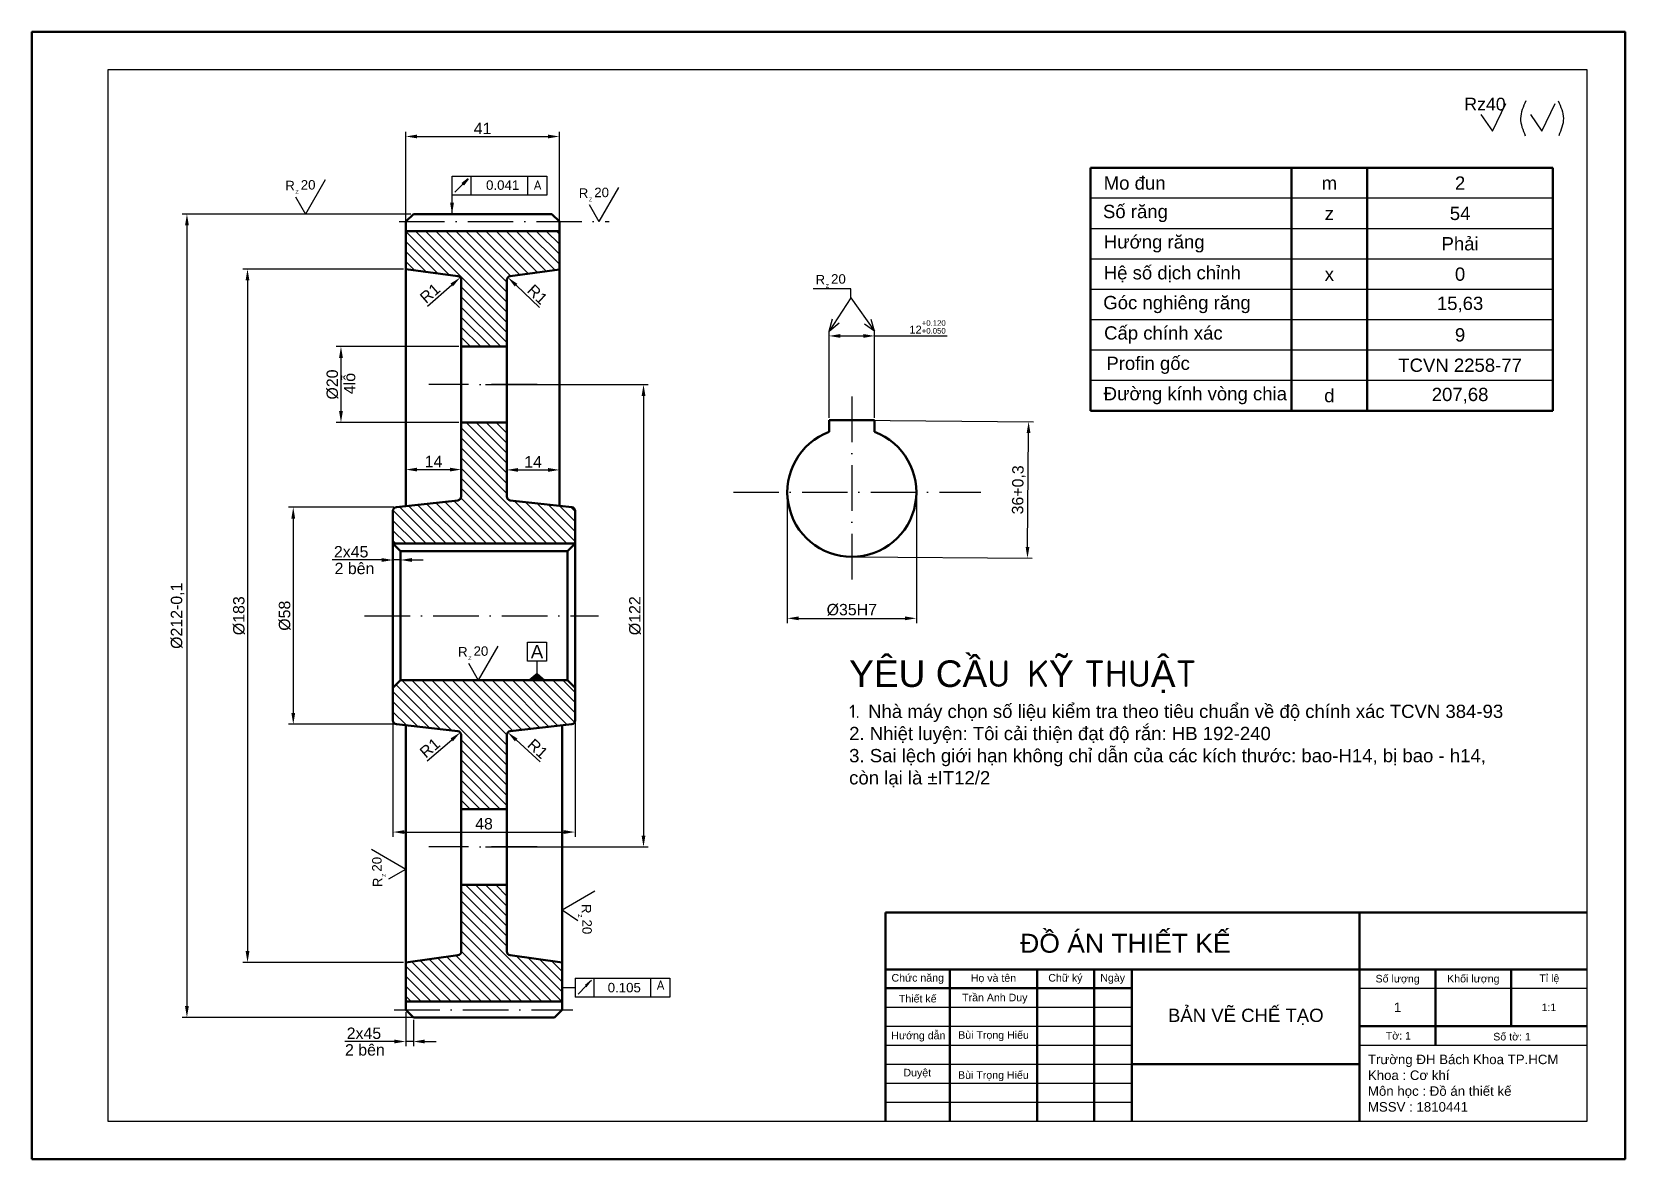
# Model space of a CAD drawing. Header units: inches. Extents: x -2446 to 6128, y -345 to 2058.
# Drawn here: x -2107.4 to -1687.4, y 1761.4 to 2058.4 of the extents above; entities that cross this region are included whole.
import ezdxf

# ---------------------------------------------------------------- set-up
doc = ezdxf.new("R2010")
doc.units = ezdxf.units.IN
doc.header["$MEASUREMENT"] = 0
doc.linetypes.add('ACAD_ISO10W100', pattern=[18, 12, -3, 0, -3])
for name, color, linetype, lineweight in [('1_NETDAM', 7, 'Continuous', 50), ('2_DUONGTAM', 10, 'ACAD_ISO10W100', 25), ('7_DUONGVATLIEU', 130, 'Continuous', 25), ('8_NETMANH', 192, 'Continuous', 25), ('9_DUONGCHUTHICH', 152, 'Continuous', 25), ('manh', 2, 'Continuous', 25), ('Net Dam', 3, 'Continuous', 50), ('Net Nhat', 2, 'Continuous', 25), ('netmanh', 5, 'Continuous', 25)]:
    doc.layers.add(name, color=color, linetype=linetype, lineweight=lineweight)
doc.styles.add('khai', font='times.ttf', dxfattribs={"height": 3.5})
doc.styles.get("Standard").update_dxf_attribs({"font": 'arial.ttf'})
doc.dimstyles.new('ISO-25', dxfattribs={"dimtxt": 3, "dimasz": 3, "dimexe": 1.25, "dimexo": 0.625, "dimtad": 1, "dimtxsty": 'Standard', "dimcen": 6, "dimadec": 0, "dimazin": 0, "dimtfac": 1, "dimtmove": 0, "dimatfit": 3, "dimfxl": 1, "dimarcsym": 0})

# ---------------------------------------------------------------- blocks, each defined once
blk = doc.blocks.new('*D16')
at = {"layer": '9_DUONGCHUTHICH', "color": 0, "lineweight": -2, "transparency": 16777216}
for p, q in [((-2007.42, 2010.39), (-2067.73, 2010.39)), ((-2066.48, 2007.39), (-2066.48, 1801.7)), ((-2006.42, 1798.7), (-2067.73, 1798.7))]:
    blk.add_line(p, q, dxfattribs=at)
at = {"layer": '9_DUONGCHUTHICH', "color": 0, "transparency": 16777216}
for points in [[(-2066.98, 2007.39), (-2065.98, 2007.39), (-2066.48, 2010.39)], [(-2066.98, 1801.7), (-2065.98, 1801.7), (-2066.48, 1798.7)]]:
    blk.add_solid(points, dxfattribs=at)
at = {"layer": 'Defpoints', "color": 0, "transparency": 16777216}
for p in [(-2006.79, 2010.39), (-2066.48, 1798.7), (-2005.79, 1798.7)]:
    blk.add_point(p, dxfattribs=at)
at = {"layer": '9_DUONGCHUTHICH', "color": 0, "transparency": 16777216, "insert": (-2068.95, 1904.55), "char_height": 3, "attachment_point": 5, "rotation": 90}
blk.add_mtext('%%C212-0,1', dxfattribs=at)
blk = doc.blocks.new('*D17')
at = {"layer": '9_DUONGCHUTHICH', "color": 0, "lineweight": -2, "transparency": 16777216}
for p, q in [((-2009.42, 1995.89), (-2051.76, 1995.89)), ((-2050.51, 1992.89), (-2050.51, 1816.2)), ((-2009.42, 1813.2), (-2051.76, 1813.2))]:
    blk.add_line(p, q, dxfattribs=at)
at = {"layer": '9_DUONGCHUTHICH', "color": 0, "transparency": 16777216}
for points in [[(-2051.01, 1992.89), (-2050.01, 1992.89), (-2050.51, 1995.89)], [(-2051.01, 1816.2), (-2050.01, 1816.2), (-2050.51, 1813.2)]]:
    blk.add_solid(points, dxfattribs=at)
at = {"layer": 'Defpoints', "color": 0, "transparency": 16777216}
for p in [(-2008.79, 1995.89), (-2050.51, 1813.2), (-2008.79, 1813.2)]:
    blk.add_point(p, dxfattribs=at)
at = {"layer": '9_DUONGCHUTHICH', "color": 0, "transparency": 16777216, "insert": (-2052.75, 1904.55), "char_height": 3, "attachment_point": 5, "rotation": 90}
blk.add_mtext('%%C183', dxfattribs=at)
blk = doc.blocks.new('*D18')
at = {"layer": '9_DUONGCHUTHICH', "color": 0, "lineweight": -2, "transparency": 16777216}
for p, q in [((-2011.9, 1933.14), (-2039.7, 1933.14)), ((-2038.45, 1930.14), (-2038.45, 1878.95)), ((-2011.9, 1875.95), (-2039.7, 1875.95))]:
    blk.add_line(p, q, dxfattribs=at)
at = {"layer": '9_DUONGCHUTHICH', "color": 0, "transparency": 16777216}
for points in [[(-2038.95, 1930.14), (-2037.95, 1930.14), (-2038.45, 1933.14)], [(-2038.95, 1878.95), (-2037.95, 1878.95), (-2038.45, 1875.95)]]:
    blk.add_solid(points, dxfattribs=at)
at = {"layer": 'Defpoints', "color": 0, "transparency": 16777216}
for p in [(-2011.28, 1933.14), (-2038.45, 1875.95), (-2011.28, 1875.95)]:
    blk.add_point(p, dxfattribs=at)
at = {"layer": '9_DUONGCHUTHICH', "color": 0, "transparency": 16777216, "insert": (-2040.7, 1904.55), "char_height": 3, "attachment_point": 5, "rotation": 90}
blk.add_mtext('%%C58', dxfattribs=at)
blk = doc.blocks.new('*D19')
at = {"layer": '9_DUONGCHUTHICH', "color": 0, "lineweight": -2, "transparency": 16777216}
for p, q in [((-1994.79, 1975.47), (-2027.12, 1975.47)), ((-2025.87, 1972.47), (-2025.87, 1958.47)), ((-1994.79, 1955.47), (-2027.12, 1955.47))]:
    blk.add_line(p, q, dxfattribs=at)
at = {"layer": '9_DUONGCHUTHICH', "color": 0, "transparency": 16777216}
for points in [[(-2026.37, 1972.47), (-2025.37, 1972.47), (-2025.87, 1975.47)], [(-2026.37, 1958.47), (-2025.37, 1958.47), (-2025.87, 1955.47)]]:
    blk.add_solid(points, dxfattribs=at)
at = {"layer": 'Defpoints', "color": 0, "transparency": 16777216}
for p in [(-1994.17, 1975.47), (-2025.87, 1955.47), (-1994.17, 1955.47)]:
    blk.add_point(p, dxfattribs=at)
at = {"layer": '9_DUONGCHUTHICH', "color": 0, "transparency": 16777216, "insert": (-2028.11, 1965.47), "char_height": 3, "attachment_point": 5, "rotation": 90}
blk.add_mtext('%%C20', dxfattribs=at)
blk = doc.blocks.new('*D20')
at = {"layer": '9_DUONGCHUTHICH', "color": 0, "lineweight": -2, "transparency": 16777216}
for p, q in [((-1987.8, 1965.47), (-1944.87, 1965.47)), ((-1946.12, 1962.47), (-1946.12, 1846.63)), ((-1987.8, 1843.63), (-1944.87, 1843.63))]:
    blk.add_line(p, q, dxfattribs=at)
at = {"layer": '9_DUONGCHUTHICH', "color": 0, "transparency": 16777216}
for points in [[(-1946.62, 1962.47), (-1945.62, 1962.47), (-1946.12, 1965.47)], [(-1946.62, 1846.63), (-1945.62, 1846.63), (-1946.12, 1843.63)]]:
    blk.add_solid(points, dxfattribs=at)
at = {"layer": 'Defpoints', "color": 0, "transparency": 16777216}
for p in [(-1988.43, 1965.47), (-1988.43, 1843.63), (-1946.12, 1843.63)]:
    blk.add_point(p, dxfattribs=at)
at = {"layer": '9_DUONGCHUTHICH', "color": 0, "transparency": 16777216, "insert": (-1948.36, 1904.55), "char_height": 3, "attachment_point": 5, "rotation": 90}
blk.add_mtext('%%C122', dxfattribs=at)
blk = doc.blocks.new('*D14')
at = {"layer": '9_DUONGCHUTHICH', "color": 0, "lineweight": -2, "transparency": 16777216}
for p, q in [((-2012.17, 1918.37), (-2012.17, 1920.49)), ((-2010.17, 1918.37), (-2010.17, 1920.49)), ((-2015.17, 1919.24), (-2028.22, 1919.24)), ((-2010.17, 1919.24), (-2012.17, 1919.24)), ((-2007.17, 1919.24), (-2004.17, 1919.24))]:
    blk.add_line(p, q, dxfattribs=at)
at = {"layer": '9_DUONGCHUTHICH', "color": 0, "transparency": 16777216}
for points in [[(-2015.17, 1919.74), (-2015.17, 1918.74), (-2012.17, 1919.24)], [(-2007.17, 1919.74), (-2007.17, 1918.74), (-2010.17, 1919.24)]]:
    blk.add_solid(points, dxfattribs=at)
at = {"layer": 'Defpoints', "color": 0, "transparency": 16777216}
for p in [(-2012.17, 1919.24), (-2012.17, 1917.74), (-2010.17, 1917.74)]:
    blk.add_point(p, dxfattribs=at)
at = {"layer": '9_DUONGCHUTHICH', "color": 0, "transparency": 16777216, "insert": (-2023.19, 1921.39), "char_height": 3, "width": 1.987, "attachment_point": 5}
blk.add_mtext('2x45', dxfattribs=at)
blk = doc.blocks.new('*D15')
at = {"layer": '9_DUONGCHUTHICH', "color": 0, "lineweight": -2, "transparency": 16777216}
for p, q in [((-2008.79, 2001.97), (-2008.79, 2032.07)), ((-2005.79, 2030.82), (-1971.29, 2030.82)), ((-1968.29, 2001.97), (-1968.29, 2032.07))]:
    blk.add_line(p, q, dxfattribs=at)
at = {"layer": '9_DUONGCHUTHICH', "color": 0, "transparency": 16777216}
for points in [[(-2005.79, 2031.32), (-2005.79, 2030.32), (-2008.79, 2030.82)], [(-1971.29, 2031.32), (-1971.29, 2030.32), (-1968.29, 2030.82)]]:
    blk.add_solid(points, dxfattribs=at)
at = {"layer": 'Defpoints', "color": 0, "transparency": 16777216}
for p in [(-1968.29, 2030.82), (-2008.79, 2001.35), (-1968.29, 2001.35)]:
    blk.add_point(p, dxfattribs=at)
at = {"layer": '9_DUONGCHUTHICH', "color": 0, "transparency": 16777216, "insert": (-1988.54, 2032.95), "char_height": 3, "attachment_point": 5}
blk.add_mtext('41', dxfattribs=at)
blk = doc.blocks.new('*D21')
at = {"layer": '9_DUONGCHUTHICH', "color": 0, "lineweight": -2, "transparency": 16777216}
for p, q in [((-2012.17, 1876.32), (-2012.17, 1846.31)), ((-1964.17, 1876.32), (-1964.17, 1846.31)), ((-2009.17, 1847.56), (-1967.17, 1847.56))]:
    blk.add_line(p, q, dxfattribs=at)
at = {"layer": '9_DUONGCHUTHICH', "color": 0, "transparency": 16777216}
for points in [[(-2009.17, 1848.06), (-2009.17, 1847.06), (-2012.17, 1847.56)], [(-1967.17, 1848.06), (-1967.17, 1847.06), (-1964.17, 1847.56)]]:
    blk.add_solid(points, dxfattribs=at)
at = {"layer": 'Defpoints', "color": 0, "transparency": 16777216}
for p in [(-2012.17, 1876.94), (-1964.17, 1876.94), (-1964.17, 1847.56)]:
    blk.add_point(p, dxfattribs=at)
at = {"layer": '9_DUONGCHUTHICH', "color": 0, "transparency": 16777216, "insert": (-1988.17, 1849.72), "char_height": 3, "attachment_point": 5}
blk.add_mtext('48', dxfattribs=at)
blk = doc.blocks.new('*D22')
at = {"layer": '9_DUONGCHUTHICH', "color": 0, "lineweight": -2, "transparency": 16777216}
for p, q in [((-2008.79, 1940.81), (-2008.79, 1944.31)), ((-2005.79, 1943.06), (-1997.17, 1943.06)), ((-1994.17, 1940.81), (-1994.17, 1944.31))]:
    blk.add_line(p, q, dxfattribs=at)
at = {"layer": '9_DUONGCHUTHICH', "color": 0, "transparency": 16777216}
for points in [[(-2005.79, 1943.56), (-2005.79, 1942.56), (-2008.79, 1943.06)], [(-1997.17, 1943.56), (-1997.17, 1942.56), (-1994.17, 1943.06)]]:
    blk.add_solid(points, dxfattribs=at)
at = {"layer": 'Defpoints', "color": 0, "transparency": 16777216}
for p in [(-1994.17, 1943.06), (-2008.79, 1940.18), (-1994.17, 1940.18)]:
    blk.add_point(p, dxfattribs=at)
at = {"layer": '9_DUONGCHUTHICH', "color": 0, "transparency": 16777216, "insert": (-2001.48, 1945.19), "char_height": 3, "attachment_point": 5}
blk.add_mtext('14', dxfattribs=at)
blk = doc.blocks.new('*D23')
at = {"layer": '9_DUONGCHUTHICH', "color": 0, "lineweight": -2, "transparency": 16777216}
for p, q in [((-1982.17, 1943.59), (-1982.17, 1944.22)), ((-1979.17, 1942.97), (-1971.29, 1942.97)), ((-1968.29, 1943.59), (-1968.29, 1944.22))]:
    blk.add_line(p, q, dxfattribs=at)
at = {"layer": '9_DUONGCHUTHICH', "color": 0, "transparency": 16777216}
for points in [[(-1979.17, 1943.47), (-1979.17, 1942.47), (-1982.17, 1942.97)], [(-1971.29, 1943.47), (-1971.29, 1942.47), (-1968.29, 1942.97)]]:
    blk.add_solid(points, dxfattribs=at)
at = {"layer": 'Defpoints', "color": 0, "transparency": 16777216}
for p in [(-1982.17, 1942.97), (-1968.29, 1942.97), (-1968.29, 1942.97)]:
    blk.add_point(p, dxfattribs=at)
at = {"layer": '9_DUONGCHUTHICH', "color": 0, "transparency": 16777216, "insert": (-1975.23, 1945.1), "char_height": 3, "attachment_point": 5}
blk.add_mtext('14', dxfattribs=at)
blk = doc.blocks.new('*D24')
at = {"layer": '9_DUONGCHUTHICH', "color": 0, "lineweight": -2, "transparency": 16777216}
for p, q in [((-1897.21, 1956.71), (-1897.21, 1979.52)), ((-1894.21, 1978.27), (-1888.21, 1978.27)), ((-1885.21, 1956.71), (-1885.21, 1979.52)), ((-1885.21, 1978.27), (-1866.09, 1978.27))]:
    blk.add_line(p, q, dxfattribs=at)
at = {"layer": '9_DUONGCHUTHICH', "color": 0, "transparency": 16777216}
for points in [[(-1894.21, 1978.77), (-1894.21, 1977.77), (-1897.21, 1978.27)], [(-1888.21, 1978.77), (-1888.21, 1977.77), (-1885.21, 1978.27)]]:
    blk.add_solid(points, dxfattribs=at)
at = {"layer": 'Defpoints', "color": 0, "transparency": 16777216}
for p in [(-1885.21, 1978.27), (-1897.21, 1956.09), (-1885.21, 1956.09)]:
    blk.add_point(p, dxfattribs=at)
at = {"layer": '9_DUONGCHUTHICH', "color": 0, "transparency": 16777216, "insert": (-1871.25, 1980.64), "char_height": 3, "width": 3, "attachment_point": 5}
blk.add_mtext('{\\H0.7x;12\\H0.7x;\\S+0.120^ +0.050;}', dxfattribs=at)
blk = doc.blocks.new('*D25')
at = {"layer": '9_DUONGCHUTHICH', "color": 0, "lineweight": -2, "transparency": 16777216}
for p, q in [((-1908.21, 1936.46), (-1908.21, 1902.61)), ((-1874.2, 1936.46), (-1874.2, 1902.61)), ((-1905.21, 1903.86), (-1877.2, 1903.86))]:
    blk.add_line(p, q, dxfattribs=at)
at = {"layer": '9_DUONGCHUTHICH', "color": 0, "transparency": 16777216}
for points in [[(-1905.21, 1904.36), (-1905.21, 1903.36), (-1908.21, 1903.86)], [(-1877.2, 1904.36), (-1877.2, 1903.36), (-1874.2, 1903.86)]]:
    blk.add_solid(points, dxfattribs=at)
at = {"layer": 'Defpoints', "color": 0, "transparency": 16777216}
for p in [(-1908.21, 1937.09), (-1874.2, 1937.09), (-1874.2, 1903.86)]:
    blk.add_point(p, dxfattribs=at)
at = {"layer": '9_DUONGCHUTHICH', "color": 0, "transparency": 16777216, "insert": (-1891.21, 1906.11), "char_height": 3, "attachment_point": 5}
blk.add_mtext('%%C35H7', dxfattribs=at)
blk = doc.blocks.new('*D26')
at = {"layer": '9_DUONGCHUTHICH', "color": 0, "lineweight": -2, "transparency": 16777216}
for p, q in [((-1890.58, 1956.08), (-1843.35, 1955.68)), ((-1844.89, 1922.69), (-1844.63, 1952.69)), ((-1890.89, 1920.08), (-1843.66, 1919.68))]:
    blk.add_line(p, q, dxfattribs=at)
at = {"layer": '9_DUONGCHUTHICH', "color": 0, "transparency": 16777216}
for points in [[(-1845.13, 1952.69), (-1844.13, 1952.68), (-1844.6, 1955.69)], [(-1845.39, 1922.69), (-1844.39, 1922.68), (-1844.91, 1919.69)]]:
    blk.add_solid(points, dxfattribs=at)
at = {"layer": 'Defpoints', "color": 0, "transparency": 16777216}
for p in [(-1891.21, 1956.09), (-1844.6, 1955.69), (-1891.51, 1920.09)]:
    blk.add_point(p, dxfattribs=at)
at = {"layer": '9_DUONGCHUTHICH', "color": 0, "transparency": 16777216, "insert": (-1847.19, 1937.71), "char_height": 3, "attachment_point": 5, "rotation": 89.5088}
blk.add_mtext('36+0,3', dxfattribs=at)
blk = doc.blocks.new('*D27')
at = {"layer": '9_DUONGCHUTHICH', "color": 0, "lineweight": -2, "transparency": 16777216}
blk.add_line((-1973.56, 1985.77), (-1979.72, 1991.64), dxfattribs=at)
at = {"layer": '9_DUONGCHUTHICH', "color": 0, "transparency": 16777216}
blk.add_solid([(-1979.38, 1992), (-1980.07, 1991.28), (-1981.89, 1993.71)], dxfattribs=at)
at = {"layer": 'Defpoints', "color": 0, "transparency": 16777216}
for p in [(-1981.89, 1993.71), (-1981.17, 1993.02)]:
    blk.add_point(p, dxfattribs=at)
at = {"layer": '9_DUONGCHUTHICH', "color": 0, "transparency": 16777216, "insert": (-1974.08, 1989.21), "char_height": 3, "attachment_point": 5, "rotation": 316.3666}
blk.add_mtext('R1', dxfattribs=at)
blk = doc.blocks.new('*D28')
at = {"layer": '9_DUONGCHUTHICH', "color": 0, "lineweight": -2, "transparency": 16777216}
blk.add_line((-2003.09, 1986.11), (-1996.68, 1991.7), dxfattribs=at)
at = {"layer": '9_DUONGCHUTHICH', "color": 0, "transparency": 16777216}
blk.add_solid([(-1997, 1992.08), (-1996.35, 1991.33), (-1994.41, 1993.68)], dxfattribs=at)
at = {"layer": 'Defpoints', "color": 0, "transparency": 16777216}
for p in [(-1995.17, 1993.02), (-1994.41, 1993.68)]:
    blk.add_point(p, dxfattribs=at)
at = {"layer": '9_DUONGCHUTHICH', "color": 0, "transparency": 16777216, "insert": (-2002.41, 1989.53), "char_height": 3, "attachment_point": 5, "rotation": 41.0766}
blk.add_mtext('R1', dxfattribs=at)
blk = doc.blocks.new('*D29')
at = {"layer": '9_DUONGCHUTHICH', "color": 0, "lineweight": -2, "transparency": 16777216}
for p, q in [((-2008.79, 1800.08), (-2008.79, 1791.12)), ((-2006.79, 1798.08), (-2006.79, 1791.12)), ((-2011.79, 1792.37), (-2024.84, 1792.37)), ((-2006.79, 1792.37), (-2008.79, 1792.37)), ((-2003.79, 1792.37), (-2000.79, 1792.37))]:
    blk.add_line(p, q, dxfattribs=at)
at = {"layer": '9_DUONGCHUTHICH', "color": 0, "transparency": 16777216}
for points in [[(-2011.79, 1792.87), (-2011.79, 1791.87), (-2008.79, 1792.37)], [(-2003.79, 1792.87), (-2003.79, 1791.87), (-2006.79, 1792.37)]]:
    blk.add_solid(points, dxfattribs=at)
at = {"layer": 'Defpoints', "color": 0, "transparency": 16777216}
for p in [(-2008.79, 1800.7), (-2006.79, 1798.7), (-2006.79, 1792.37)]:
    blk.add_point(p, dxfattribs=at)
at = {"layer": '9_DUONGCHUTHICH', "color": 0, "transparency": 16777216, "insert": (-2019.82, 1794.53), "char_height": 3, "attachment_point": 5}
blk.add_mtext('2x45', dxfattribs=at)
blk = doc.blocks.new('*D30')
at = {"layer": '9_DUONGCHUTHICH', "color": 0, "lineweight": -2, "transparency": 16777216}
blk.add_line((-1973.38, 1866.09), (-1979.69, 1871.81), dxfattribs=at)
at = {"layer": '9_DUONGCHUTHICH', "color": 0, "transparency": 16777216}
blk.add_solid([(-1979.35, 1872.18), (-1980.02, 1871.44), (-1981.91, 1873.82)], dxfattribs=at)
at = {"layer": 'Defpoints', "color": 0, "transparency": 16777216}
for p in [(-1981.91, 1873.82), (-1981.17, 1873.15)]:
    blk.add_point(p, dxfattribs=at)
at = {"layer": '9_DUONGCHUTHICH', "color": 0, "transparency": 16777216, "insert": (-1973.99, 1869.52), "char_height": 3, "attachment_point": 5, "rotation": 317.8113}
blk.add_mtext('R1', dxfattribs=at)
blk = doc.blocks.new('*D31')
at = {"layer": '9_DUONGCHUTHICH', "color": 0, "lineweight": -2, "transparency": 16777216}
blk.add_line((-2003.16, 1866.33), (-1996.69, 1871.85), dxfattribs=at)
at = {"layer": '9_DUONGCHUTHICH', "color": 0, "transparency": 16777216}
blk.add_solid([(-1997.01, 1872.23), (-1996.36, 1871.47), (-1994.41, 1873.8)], dxfattribs=at)
at = {"layer": 'Defpoints', "color": 0, "transparency": 16777216}
for p in [(-1994.41, 1873.8), (-1995.17, 1873.15)]:
    blk.add_point(p, dxfattribs=at)
at = {"layer": '9_DUONGCHUTHICH', "color": 0, "transparency": 16777216, "insert": (-2002.45, 1869.74), "char_height": 3, "attachment_point": 5, "rotation": 40.4826}
blk.add_mtext('R1', dxfattribs=at)

msp = doc.modelspace()

# ---------------------------------------------------------------- hatches: boundary and pattern name
at = {"layer": '7_DUONGVATLIEU'}
h = msp.add_hatch(dxfattribs=at)
h.set_pattern_fill('ANSI31', color=256, scale=15, angle=90)
h.set_pattern_definition([(135, (-6304.6957, 998.4212), (-1.3258252, -1.3258252), [])])
h.paths.add_polyline_path([(-1982.168, 1993.019, -0.3749443), (-1981.303, 1994.009), (-1968.293, 1995.789), (-1968.293, 2005.891), (-2008.793, 2005.891), (-2008.793, 1995.891), (-1995.032, 1994.009, -0.3749443), (-1994.168, 1993.019), (-1994.168, 1975.466), (-1982.168, 1975.466)])
h.paths.add_polyline_path([(-1982.168, 1955.466), (-1994.168, 1955.466), (-1994.168, 1935.941, -0.3821619), (-1995.057, 1934.947), (-2011.278, 1933.145, 0.3821619), (-2012.168, 1932.151), (-2012.168, 1923.546), (-1964.168, 1923.546), (-1964.168, 1932.151, 0.3821619), (-1965.057, 1933.145), (-1981.278, 1934.947, -0.3821619), (-1982.168, 1935.941)])
h.paths.add_polyline_path([(-2010.168, 1887.546), (-2012.168, 1885.546), (-2012.168, 1876.941, 0.3821619), (-2011.278, 1875.947), (-1995.057, 1874.145, -0.3821619), (-1994.168, 1873.151), (-1994.168, 1853.626), (-1982.168, 1853.626), (-1982.168, 1873.151, -0.3821619), (-1981.278, 1874.145), (-1965.057, 1875.947, 0.3821619), (-1964.168, 1876.941), (-1964.168, 1885.546), (-1966.168, 1887.546)])
h.paths.add_polyline_path([(-1994.168, 1816.074, -0.3749443), (-1995.032, 1815.083), (-2008.793, 1813.201), (-2008.793, 1802.901), (-1967.543, 1802.901), (-1967.543, 1813.201), (-1981.303, 1815.083, -0.3749443), (-1982.168, 1816.074), (-1982.168, 1833.626), (-1994.168, 1833.626)])
at = {"layer": '9_DUONGCHUTHICH'}
for points in [[(-1992.352, 2019.691), (-1993.928, 2018.459), (-1993.583, 2018.115)], [(-1976.264, 1887.546), (-1972.128, 1887.546), (-1974.196, 1889.336)], [(-1959.813, 1808.401), (-1961.389, 1807.169), (-1961.044, 1806.825)]]:
    msp.add_hatch(color=256, dxfattribs=at).paths.add_polyline_path(points)

# ---------------------------------------------------------------- linework, layer by layer
at = {"layer": '1_NETDAM'}
for p, q in [((-1706.407, 2022.532), (-1828.327, 2022.532)), ((-1828.327, 1958.532), (-1828.327, 2022.532)), ((-1775.327, 1958.532), (-1775.327, 2022.532)), ((-1755.327, 1958.532), (-1755.327, 2022.532)), ((-1706.407, 2022.532), (-1706.407, 1958.532)), ((-2006.793, 2010.391), (-2008.793, 2008.391)), ((-2008.793, 1933.421), (-2008.793, 2008.391)), ((-2006.793, 2010.391), (-1970.293, 2010.391)), ((-1970.293, 2010.391), (-1968.293, 2008.391)), ((-1968.293, 2008.391), (-1968.293, 1933.504)), ((-2008.793, 2005.891), (-1968.293, 2005.891)), ((-2008.793, 1995.891), (-1995.032, 1994.009)), ((-1968.293, 1995.789), (-1981.303, 1994.009)), ((-1994.168, 1993.019), (-1994.168, 1935.941)), ((-1982.168, 1993.019), (-1982.168, 1935.941)), ((-1982.168, 1975.466), (-1994.168, 1975.466)), ((-1706.407, 1958.532), (-1828.327, 1958.532)), ((-1982.168, 1955.466), (-1994.168, 1955.466)), ((-1897.205, 1956.088), (-1885.205, 1956.088)), ((-1897.205, 1956.088), (-1897.205, 1952.998)), ((-1885.205, 1956.088), (-1885.205, 1952.998)), ((-2012.168, 1923.546), (-2012.168, 1932.151)), ((-2011.278, 1933.145), (-1995.057, 1934.947)), ((-1965.057, 1933.145), (-1981.278, 1934.947)), ((-1964.168, 1932.151), (-1964.168, 1923.546)), ((-2012.168, 1923.546), (-1964.168, 1923.546)), ((-2012.168, 1885.546), (-2012.168, 1923.546)), ((-2012.168, 1923.546), (-2010.168, 1921.546)), ((-2010.168, 1904.546), (-2010.168, 1921.546)), ((-2010.168, 1921.546), (-1966.168, 1921.546)), ((-1964.168, 1923.546), (-1966.168, 1921.546)), ((-1966.168, 1887.546), (-1966.168, 1921.546)), ((-1964.168, 1876.941), (-1964.168, 1923.546)), ((-2010.168, 1887.546), (-2010.168, 1904.546)), ((-2010.168, 1887.546), (-2012.168, 1885.546)), ((-1966.168, 1887.546), (-2010.168, 1887.546)), ((-1966.168, 1887.546), (-1964.168, 1885.546)), ((-2012.168, 1885.546), (-2012.168, 1876.941)), ((-2011.278, 1875.947), (-1995.057, 1874.145)), ((-2008.793, 1875.671), (-2008.793, 1800.701)), ((-1965.057, 1875.947), (-1981.278, 1874.145)), ((-1967.543, 1875.671), (-1967.543, 1800.701)), ((-1994.168, 1816.074), (-1994.168, 1873.151)), ((-1982.168, 1816.074), (-1982.168, 1873.151)), ((-1982.168, 1853.626), (-1994.168, 1853.626)), ((-1982.168, 1833.626), (-1994.168, 1833.626)), ((-2008.793, 1813.201), (-1995.032, 1815.083)), ((-1967.543, 1813.201), (-1981.303, 1815.083)), ((-2008.793, 1802.901), (-1967.543, 1802.901)), ((-2008.793, 1800.701), (-2006.793, 1798.701)), ((-2006.793, 1798.701), (-1969.543, 1798.701)), ((-1969.543, 1798.701), (-1967.543, 1800.701))]:
    msp.add_line(p, q, dxfattribs=at)
for centre, radius, start, end in [((-1995.168, 1993.019), 1, 0, 82.21298), ((-1981.168, 1993.019), 1, 97.78702, 180), ((-1891.205, 1937.088), 17.004, 110.66255, 69.33745), ((-2011.168, 1932.151), 1, 96.34019, 180), ((-1995.168, 1935.941), 1, 276.34019, 0), ((-1981.168, 1935.941), 1, 180, 263.65981), ((-1965.168, 1932.151), 1, 0, 83.65981), ((-2011.168, 1876.941), 1, 180, 263.65981), ((-1995.168, 1873.151), 1, 0, 83.65981), ((-1981.168, 1873.151), 1, 96.34019, 180), ((-1965.168, 1876.941), 1, 276.34019, 0), ((-1995.168, 1816.074), 1, 277.78702, 0), ((-1981.168, 1816.074), 1, 180, 262.21298)]:
    msp.add_arc(centre, radius, start, end, dxfattribs=at)
at = {"layer": '2_DUONGTAM'}
for p, q in [((-2010.55, 2008.391), (-1955.204, 2008.391)), ((-1974.172, 1965.466), (-2002.686, 1965.466)), ((-1891.205, 1962.306), (-1891.205, 1912.415)), ((-1922.43, 1937.088), (-1857.188, 1937.088)), ((-2019.637, 1904.546), (-1957.993, 1904.546)), ((-1974.172, 1843.626), (-2002.686, 1843.626)), ((-2011.844, 1800.701), (-1964.72, 1800.701))]:
    msp.add_line(p, q, dxfattribs=at)
at = {"layer": '8_NETMANH'}
for p, q in [((-1706.407, 2014.532), (-1828.327, 2014.532)), ((-1706.407, 2006.532), (-1828.327, 2006.532)), ((-1706.407, 1998.532), (-1828.327, 1998.532)), ((-1706.407, 1990.532), (-1828.327, 1990.532)), ((-1706.407, 1982.532), (-1828.327, 1982.532)), ((-1706.407, 1974.532), (-1828.327, 1974.532)), ((-1706.407, 1966.532), (-1828.327, 1966.532))]:
    msp.add_line(p, q, dxfattribs=at)
at = {"layer": '9_DUONGCHUTHICH'}
for p, q in [((-1722.307, 2032.213), (-1718.832, 2039.481)), ((-1709.282, 2032.213), (-1705.806, 2039.481)), ((-1725.364, 2036.619), (-1722.307, 2032.213)), ((-1712.339, 2036.619), (-1709.282, 2032.213)), ((-1991.599, 2020.344), (-1991.599, 2015.344)), ((-1976.599, 2015.344), (-1976.599, 2020.344)), ((-1971.599, 2020.344), (-1971.599, 2015.344)), ((-2030.052, 2019.391), (-2035.248, 2010.391)), ((-1995.882, 2016.16), (-1993.756, 2018.287)), ((-1992.352, 2019.691), (-1993.928, 2018.459)), ((-1993.928, 2018.459), (-1993.583, 2018.115)), ((-1992.352, 2019.691), (-1993.583, 2018.115)), ((-1952.683, 2017.391), (-1957.879, 2008.391)), ((-2037.846, 2014.891), (-2035.248, 2010.391)), ((-1971.599, 2015.344), (-1996.599, 2015.344)), ((-1960.478, 2012.891), (-1957.879, 2008.391)), ((-1891.474, 1990.685), (-1901.435, 1990.685)), ((-1891.474, 1988.336), (-1897.205, 1979.517)), ((-1891.474, 1988.336), (-1891.474, 1990.685)), ((-1891.474, 1988.336), (-1885.205, 1979.517)), ((-1897.205, 1979.517), (-1896.285, 1982.803)), ((-1885.205, 1979.517), (-1886.12, 1982.613)), ((-1897.205, 1979.517), (-1894.577, 1981.693)), ((-1885.205, 1979.517), (-1887.829, 1981.399)), ((-1984.5, 1896.546), (-1989.696, 1887.546)), ((-1976.696, 1892.546), (-1976.696, 1897.546)), ((-1976.696, 1897.546), (-1971.696, 1897.546)), ((-1971.696, 1897.546), (-1971.696, 1892.546)), ((-1992.294, 1892.046), (-1989.696, 1887.546)), ((-1974.196, 1892.546), (-1976.696, 1892.546)), ((-1974.196, 1889.336), (-1974.196, 1892.546)), ((-1971.696, 1892.546), (-1974.196, 1892.546)), ((-1974.196, 1889.336), (-1976.264, 1887.546)), ((-1974.196, 1889.336), (-1972.128, 1887.546)), ((-2017.793, 1843.013), (-2008.793, 1837.817)), ((-2013.293, 1835.219), (-2008.793, 1837.817)), ((-1958.934, 1831.985), (-1967.543, 1827.015)), ((-1963.434, 1824.191), (-1967.543, 1827.015)), ((-1967.543, 1806.586), (-1964.178, 1806.586)), ((-1964.178, 1809.086), (-1939.178, 1809.086)), ((-1964.178, 1809.086), (-1964.178, 1804.086)), ((-1963.343, 1804.87), (-1961.217, 1806.997)), ((-1959.813, 1808.401), (-1961.389, 1807.169)), ((-1961.389, 1807.169), (-1961.044, 1806.825)), ((-1959.178, 1809.086), (-1959.178, 1804.086)), ((-1944.178, 1804.086), (-1944.178, 1809.086)), ((-1939.178, 1809.086), (-1939.178, 1804.086)), ((-1939.178, 1804.086), (-1964.178, 1804.086))]:
    msp.add_line(p, q, dxfattribs=at)
for points in [[(-1713.553, 2040.195), (-1714.924, 2035.594), (-1713.696, 2031.009)], [(-1705.01, 2040.195), (-1703.639, 2035.594), (-1704.868, 2031.009)]]:
    msp.add_spline(points, degree=3, dxfattribs=at)
at = {"layer": 'manh', "color": 7}
for p, q in [((-1757.357, 1806.382), (-1697.357, 1806.382)), ((-1882.357, 1801.382), (-1817.357, 1801.382)), ((-1882.357, 1796.382), (-1817.357, 1796.382)), ((-1882.357, 1791.382), (-1817.357, 1791.382)), ((-1757.357, 1791.382), (-1697.357, 1791.382)), ((-1882.357, 1786.382), (-1817.357, 1786.382)), ((-1882.357, 1781.382), (-1817.357, 1781.382)), ((-1882.357, 1776.382), (-1817.357, 1776.382))]:
    msp.add_line(p, q, dxfattribs=at)
at = {"layer": 'Net Dam'}
for p, q in [((-1882.357, 1826.382), (-1697.357, 1826.382)), ((-1882.357, 1826.382), (-1882.357, 1771.382)), ((-1757.357, 1826.382), (-1757.357, 1771.382)), ((-1882.357, 1811.382), (-1697.357, 1811.382)), ((-1865.357, 1771.382), (-1865.357, 1811.382)), ((-1842.357, 1771.382), (-1842.357, 1811.382)), ((-1827.357, 1771.382), (-1827.357, 1811.382)), ((-1817.357, 1771.382), (-1817.357, 1811.382)), ((-1882.357, 1806.382), (-1817.357, 1806.382)), ((-1817.357, 1786.382), (-1757.357, 1786.382))]:
    msp.add_line(p, q, dxfattribs=at)
at = {"layer": 'Net Dam', "color": 7}
for p, q in [((-1737.357, 1811.382), (-1737.357, 1791.382)), ((-1717.357, 1811.382), (-1717.357, 1796.382)), ((-1757.357, 1796.382), (-1697.357, 1796.382))]:
    msp.add_line(p, q, dxfattribs=at)
at = {"layer": 'Net Dam'}
msp.add_lwpolyline([(-2107.357, 1761.382), (-1687.357, 1761.382), (-1687.357, 2058.382), (-2107.357, 2058.382)], close=True, dxfattribs=at)
at = {"layer": 'Net Nhat'}
msp.add_lwpolyline([(-2087.357, 1771.382), (-1697.357, 1771.382), (-1697.357, 2048.382), (-2087.357, 2048.382)], close=True, dxfattribs=at)

# ---------------------------------------------------------------- texts
at = {"layer": '9_DUONGCHUTHICH'}
for s, height, p in [('ĐỒ ÁN THIẾT KẾ ', 5, (-1846.837, 1815.763)), ('Chức năng', 2, (-1880.749, 1808.158)), ('Họ và tên', 2, (-1859.853, 1808.098)), ('Chữ ký', 2, (-1839.421, 1808.158)), ('Ngày', 2, (-1825.713, 1808.17)), ('Tỉ lệ', 2, (-1709.971, 1808.047)), ('Số lượng', 2, (-1753.139, 1807.929)), ('Khối lượng', 2, (-1734.266, 1807.929)), ('Thiết kế', 2, (-1878.801, 1802.652)), ('Trần Anh Duy', 2, (-1862.138, 1802.963)), ('1:1', 2, (-1709.378, 1800.377)), ('  Hướng dẫn', 2, (-1882.357, 1792.963)), ('Bùi Trọng Hiếu', 2, (-1863.169, 1793.086)), ('Tờ: 1', 2, (-1750.456, 1792.892)), ('Số tờ: 1', 2, (-1722.118, 1792.652)), ('Duyệt', 2, (-1877.604, 1783.17)), ('Bùi Trọng Hiếu', 2, (-1863.205, 1782.535))]:
    msp.add_text(s, height=height, dxfattribs=at).set_placement(p)
at = {"layer": '9_DUONGCHUTHICH', "color": 7}
msp.add_text('  Hướng dẫn', height=2, dxfattribs=at).set_placement((-1882.357, 1792.963))
at = {"layer": '9_DUONGCHUTHICH', "color": 6, "insert": (-1729.738, 2041.032), "char_height": 3.335, "width": 5.5651, "attachment_point": 1}
msp.add_mtext('{\\C256;Rz40}', dxfattribs=at)
at = {"layer": '9_DUONGCHUTHICH'}
for s, insert, char_height, width, attachment_point in [('R', (-2040.562, 2019.145), 2.5, 6.853, 1), ('Z', (-2037.873, 2016.726), 1, 6.853, 1), ('20', (-2036.475, 2019.332), 2.5, 6.853, 1), ('0.041', (-1987.627, 2019.261), 2.5, 10.7085, 1), ('{\\fISOCPEUR|b0|i0|c0|p34;A}', (-1975.159, 2019.295), 2.5, 2.5151, 1), ('R', (-1963.194, 2017.145), 2.5, 6.853, 1), ('20', (-1959.106, 2017.332), 2.5, 6.853, 1), ('Z', (-1960.505, 2014.726), 1, 6.853, 1), ('R', (-1900.766, 1994.35), 2.5, 6.853, 1), ('Z', (-1898.078, 1991.931), 1, 6.853, 1), ('20', (-1896.679, 1994.538), 2.5, 6.853, 1), ('R', (-1995.011, 1896.3), 2.5, 6.853, 1), ('20', (-1990.923, 1896.487), 2.5, 6.853, 1), ('\\A1;{\\H1.42639x;YÊU CẦ\\fISOCPEUR|b0|i0|c0|p34;U K\\fArial|b0|i0|c0|p34;Ỹ \\fISOCPEUR|b0|i0|c0|p34;THU\\fArial|b0|i0|c0|p34;Ậ\\fISOCPEUR|b0|i0|c0|p34;T\\P\\H0.5x;1. \\fArial|b0|i0|c0|p34;Nhà máy chọn số liệu kiểm tra theo tiêu chuẩn về độ chính xác TCVN 384-93\\P2. Nhiệt luyện: Tôi cải thiện đạt độ rắn: HB 192-240\\P3. Sai lệch giới hạn không chỉ dẫn của các kích thước: bao-H14, bị bao - h14, còn lại là %%PIT12/2}', (-1891.917, 1892.779), 4.907494, 170.71448, 1), ('Z', (-1992.322, 1893.881), 1, 6.853, 1), ('0.105', (-1955.561, 1807.824), 2.5, 10.7085, 1), ('{\\fISOCPEUR|b0|i0|c0|p34;A}', (-1942.739, 1808.516), 2.5, 2.5151, 1), ('1', (-1747.357, 1801.382), 2.5, 20, 5), ('Trườ{\\fArial|b0|i0|c238|p34;ng ĐH }Bách Khoa TP.HCM\\PKhoa : Cơ khí \\PMôn học : Đồ án thiết kế\\P{\\fArial|b0|i0|c238|p34;MSSV} {\\fArial|b0|i0|c238|p34;: }1810441', (-1755.169, 1781.382), 2.5, 60, 4)]:
    msp.add_mtext(s, dxfattribs=dict(at, insert=insert, char_height=char_height, width=width, attachment_point=attachment_point))
at = {"layer": '9_DUONGCHUTHICH', "insert": (-2025.117, 1962.932), "char_height": 3, "attachment_point": 1, "rotation": 90}
msp.add_mtext_dynamic_manual_height_columns('4lỗ', width=12.77868, gutter_width=26.383, heights=[3.688], dxfattribs=at)
at = {"layer": '9_DUONGCHUTHICH'}
for s, width, insert, char_height, attachment_point in [('2 bên', 10.75293, (-2027.551, 1918.51), 3, 1), ('\\pxqc;A', 5, (-1974.196, 1895.092), 3.5, 5), ('2 bên', 12.43884, (-2024.807, 1791.667), 3, 1)]:
    msp.add_mtext_dynamic_manual_height_columns(s, width=width, gutter_width=26.383, heights=[0], dxfattribs=dict(at, insert=insert, char_height=char_height, attachment_point=attachment_point))
at = {"layer": '9_DUONGCHUTHICH', "width": 6.853, "attachment_point": 1}
for s, insert, char_height, rotation in [('20', (-2017.669, 1837.131), 2.5, 90), ('R', (-2017.482, 1833.043), 2.5, 90), ('Z', (-2015.063, 1835.732), 1, 90), ('R', (-1959.944, 1828.596), 2.5, 270), ('Z', (-1962.363, 1825.908), 1, 270), ('20', (-1959.756, 1824.509), 2.5, 270)]:
    msp.add_mtext(s, dxfattribs=dict(at, insert=insert, char_height=char_height, rotation=rotation))
at = {"layer": '9_DUONGCHUTHICH', "insert": (-1787.357, 1798.882), "char_height": 3.5, "width": 69.01334, "attachment_point": 5, "style": 'khai'}
msp.add_mtext('\\pxsm1.25;{\\fArial|b0|i0|c0|p34;BẢN VẼ CHẾ TẠO}', dxfattribs=at)
at = {"layer": 'netmanh', "char_height": 3.5}
for s, width, insert, attachment_point in [('Mo đun', 45, (-1816.651, 2018.532), 5), ('2', 56.91935, (-1730.867, 2018.532), 5), ('m', 20, (-1765.327, 2018.532), 5), ('Số răng', 45, (-1816.445, 2010.532), 5), ('54', 56.91935, (-1730.867, 2010.532), 5), ('z', 20, (-1765.327, 2010.532), 5), ('Hướng răng', 45, (-1811.495, 2002.532), 5), ('Phải', 56.91935, (-1730.867, 2002.532), 5), ('Hệ số dịch chỉnh', 45, (-1806.724, 1994.532), 5), ('x', 20, (-1765.327, 1994.532), 5), ('0', 56.91935, (-1730.867, 1994.532), 5), (' Góc nghiêng răng', 45, (-1806.172, 1986.532), 5), ('15,63', 56.91935, (-1730.867, 1986.532), 5), ('Cấp chính xác', 45, (-1809.082, 1978.532), 5), ('9', 56.91935, (-1730.867, 1978.532), 5), ('Profin gốc', 45, (-1813.104, 1970.532), 5), ('TCVN 2258-77', 56.91935, (-1730.867, 1970.532), 5), ('Đường kính vòng chia', 49.5, (-1824.827, 1962.532), 4), ('d', 20, (-1765.327, 1962.532), 5), ('207,68', 48.91935, (-1730.867, 1962.532), 5)]:
    msp.add_mtext_dynamic_manual_height_columns(s, width=width, gutter_width=25, heights=[0], dxfattribs=dict(at, insert=insert, attachment_point=attachment_point))

# ---------------------------------------------------------------- dimensions: what is measured, and where the dimension line sits
at = {"layer": '9_DUONGCHUTHICH'}
for base, p1, p2, text, picture, middle in [((-1968.293, 2030.823), (-2008.793, 2001.348), (-1968.293, 2001.348), '41', '*D15', (-1988.543, 2030.823)), ((-1885.205, 1978.267), (-1897.205, 1956.088), (-1885.205, 1956.088), '{\\H0.7x;12\\H0.7x;\\S+0.120^ +0.050;}', '*D24', (-1871.252, 1978.267)), ((-2012.168, 1919.235), (-2010.168, 1917.743), (-2012.168, 1917.743), '2x45', '*D14', (-2023.191, 1919.235)), ((-2006.793, 1792.369), (-2008.793, 1800.701), (-2006.793, 1798.701), '<>x45', '*D29', (-2019.816, 1792.369))]:
    dim = msp.add_linear_dim(base=base, p1=p1, p2=p2, text=text, dimstyle='ISO-25', dxfattribs=at)
    dim.commit()
    dim.dimension.update_dxf_attribs({"geometry": picture, "text_midpoint": middle, "dimtype": 160})
for base, p1, p2, text, picture, middle in [((-2066.476, 1798.701), (-2006.793, 2010.391), (-2005.793, 1798.701), '%%C212-0,1', '*D16', (-2068.953, 1904.546)), ((-2050.506, 1813.201), (-2008.793, 1995.891), (-2008.793, 1813.201), '%%C183', '*D17', (-2052.746, 1904.546)), ((-2025.866, 1955.466), (-1994.168, 1975.466), (-1994.168, 1955.466), '%%C20', '*D19', (-2028.107, 1965.466)), ((-1946.121, 1843.626), (-1988.429, 1965.466), (-1988.429, 1843.626), '%%C122', '*D20', (-1948.362, 1904.546)), ((-2038.455, 1875.947), (-2011.278, 1933.145), (-2011.278, 1875.947), '%%C58', '*D18', (-2040.695, 1904.546))]:
    dim = msp.add_linear_dim(base=base, p1=p1, p2=p2, angle=90, text=text, dimstyle='ISO-25', dxfattribs=at)
    dim.commit()
    dim.dimension.update_dxf_attribs({"geometry": picture, "text_midpoint": middle})
for center, mpoint, picture, middle in [((-1995.168, 1993.019), (-1994.414, 1993.676), '*D28', (-2001.013, 1987.924)), ((-1981.168, 1993.019), (-1981.891, 1993.709), '*D27', (-1975.555, 1987.668)), ((-1995.168, 1873.151), (-1994.407, 1873.8), '*D31', (-2001.066, 1868.117)), ((-1981.168, 1873.151), (-1981.909, 1873.823), '*D30', (-1975.422, 1867.944))]:
    dim = msp.add_radius_dim(center=center, mpoint=mpoint, dimstyle='ISO-25', dxfattribs=at)
    dim.commit()
    dim.dimension.update_dxf_attribs({"geometry": picture, "text_midpoint": middle, "dimtype": 164})
dim = msp.add_aligned_dim(p1=(-1891.514, 1920.087), p2=(-1891.205, 1956.088), distance=-46.603, text='<>+0,3', dimstyle='ISO-25', dxfattribs=at)
dim.commit()
dim.dimension.update_dxf_attribs({"geometry": '*D26', "text_midpoint": (-1847.186, 1937.708)})
for base, p1, p2, text, picture, middle in [((-1994.168, 1943.055), (-2008.793, 1940.185), (-1994.168, 1940.185), '14', '*D22', (-2001.48, 1945.187)), ((-1968.293, 1942.965), (-1982.168, 1942.965), (-1968.293, 1942.965), '14', '*D23', (-1975.23, 1945.096)), ((-1874.202, 1903.865), (-1908.209, 1937.088), (-1874.202, 1937.088), '%%C35H7', '*D25', (-1891.205, 1906.105))]:
    dim = msp.add_linear_dim(base=base, p1=p1, p2=p2, text=text, dimstyle='ISO-25', dxfattribs=at)
    dim.commit()
    dim.dimension.update_dxf_attribs({"geometry": picture, "text_midpoint": middle})
dim = msp.add_linear_dim(base=(-1964.168, 1847.565), p1=(-2012.168, 1876.941), p2=(-1964.168, 1876.941), dimstyle='ISO-25', dxfattribs=at)
dim.commit()
dim.dimension.update_dxf_attribs({"geometry": '*D21', "text_midpoint": (-1988.168, 1847.565), "dimtype": 160})

# ---------------------------------------------------------------- leaders
msp.add_leader([(-1996.599, 2010.344), (-1996.599, 2020.344), (-1971.599, 2020.344)], dimstyle='ISO-25', override={"dimgap": 0.625, "dimtad": 0}, dxfattribs=at)

doc.saveas('drawing.dxf')
